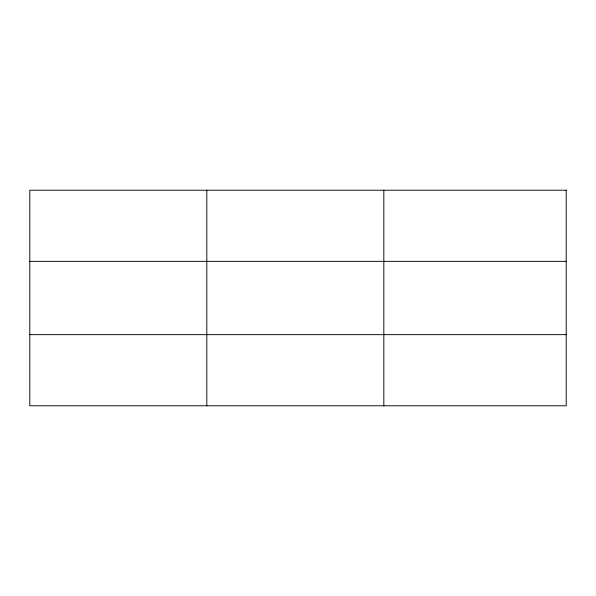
<?xml version="1.0" encoding="UTF-8"?>
<svg xmlns="http://www.w3.org/2000/svg" width="596" height="596" viewBox="0 0 596 596"><rect width="100%" height="100%" fill="white"/><g stroke="black" fill="none" stroke-linecap="round" stroke-linejoin="round"><path stroke-width="0.89" d="M206.812 190.221L206.812 405.779M383.824 190.221L383.824 405.779M29.8 261.353L566.2 261.353M29.8 334.647L566.2 334.647M566.2 190.221L566.2 405.779L29.8 405.779L29.8 190.221L566.2 190.221"/></g></svg>
